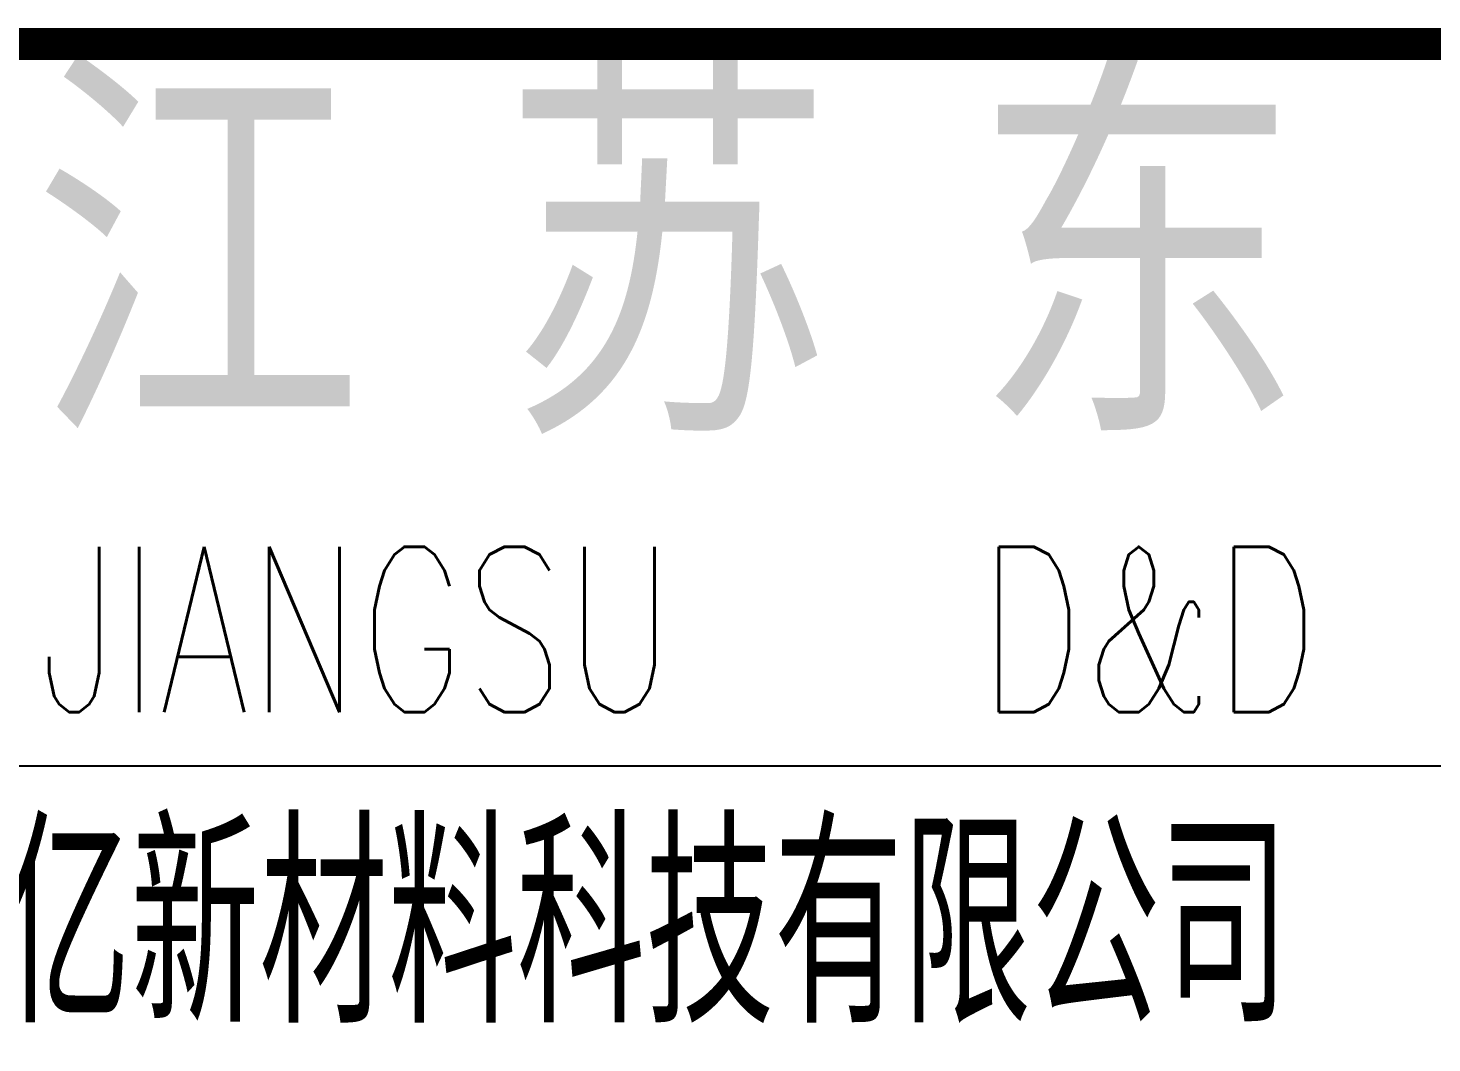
# Model space of a CAD drawing. Extents: x -165130 to 255370, y -346822 to 187778.
# Drawn here: x -99732 to -96232, y -283912 to -281382 of the extents above; entities that cross this region are included whole.
import ezdxf

# ---------------------------------------------------------------- set-up
doc = ezdxf.new("R2010")
doc.units = 0
doc.header["$MEASUREMENT"] = 0
doc.layers.get('0').update_dxf_attribs({"linetype": 'CONTINUOUS'})
doc.layers.add('PUB_TEXT', color=7, linetype='CONTINUOUS')
doc.layers.add('层0', color=253, linetype='CONTINUOUS')
doc.styles.add('_TCH_DIM', font='SIMPLEX', dxfattribs={"bigfont": 'GBCBIG'})
doc.styles.get("Standard").update_dxf_attribs({"font": 'TSSDENG', "height": 3, "bigfont": 'TSSDCHN'})

# ---------------------------------------------------------------- blocks, each defined once
blk = doc.blocks.new('qar5gesfd')
blk.add_line((-2968.1, 158024.2), (-23968.1, 158024.2))
at = {"const_width": 80}
blk.add_lwpolyline([(-23968.1, 154824.2), (-23968.1, 159824.2), (-2968.1, 159824.2)], dxfattribs=at)
at = {"layer": 'PUB_TEXT'}
for s, p in [('苏', (-19488.1, 158853.3)), ('东', (-18316.2, 158853.3)), ('江', (-20660, 158853.3))]:
    blk.add_text(s, height=868.1, dxfattribs=at).set_placement(p)
at = {"layer": 'PUB_TEXT', "style": '_TCH_DIM', "width": 0.705882}
for s, p in [('JIANGSU', (-20642.3, 158158.9)), ('D&D', (-18300.5, 158158.9))]:
    blk.add_text(s, height=412.25, dxfattribs=at).set_placement(p)
at = {"layer": 'PUB_TEXT', "width": 0.7}
blk.add_text('江苏聚亿新材料科技有限公司', height=482.27, dxfattribs=at).set_placement((-21696.9, 157384.1))

msp = doc.modelspace()

# ---------------------------------------------------------------- block references
at = {"layer": '层0'}
msp.add_blockref('qar5gesfd', (-79061.762, -441245.973, -625.1), dxfattribs=at)

doc.saveas('drawing.dxf')
